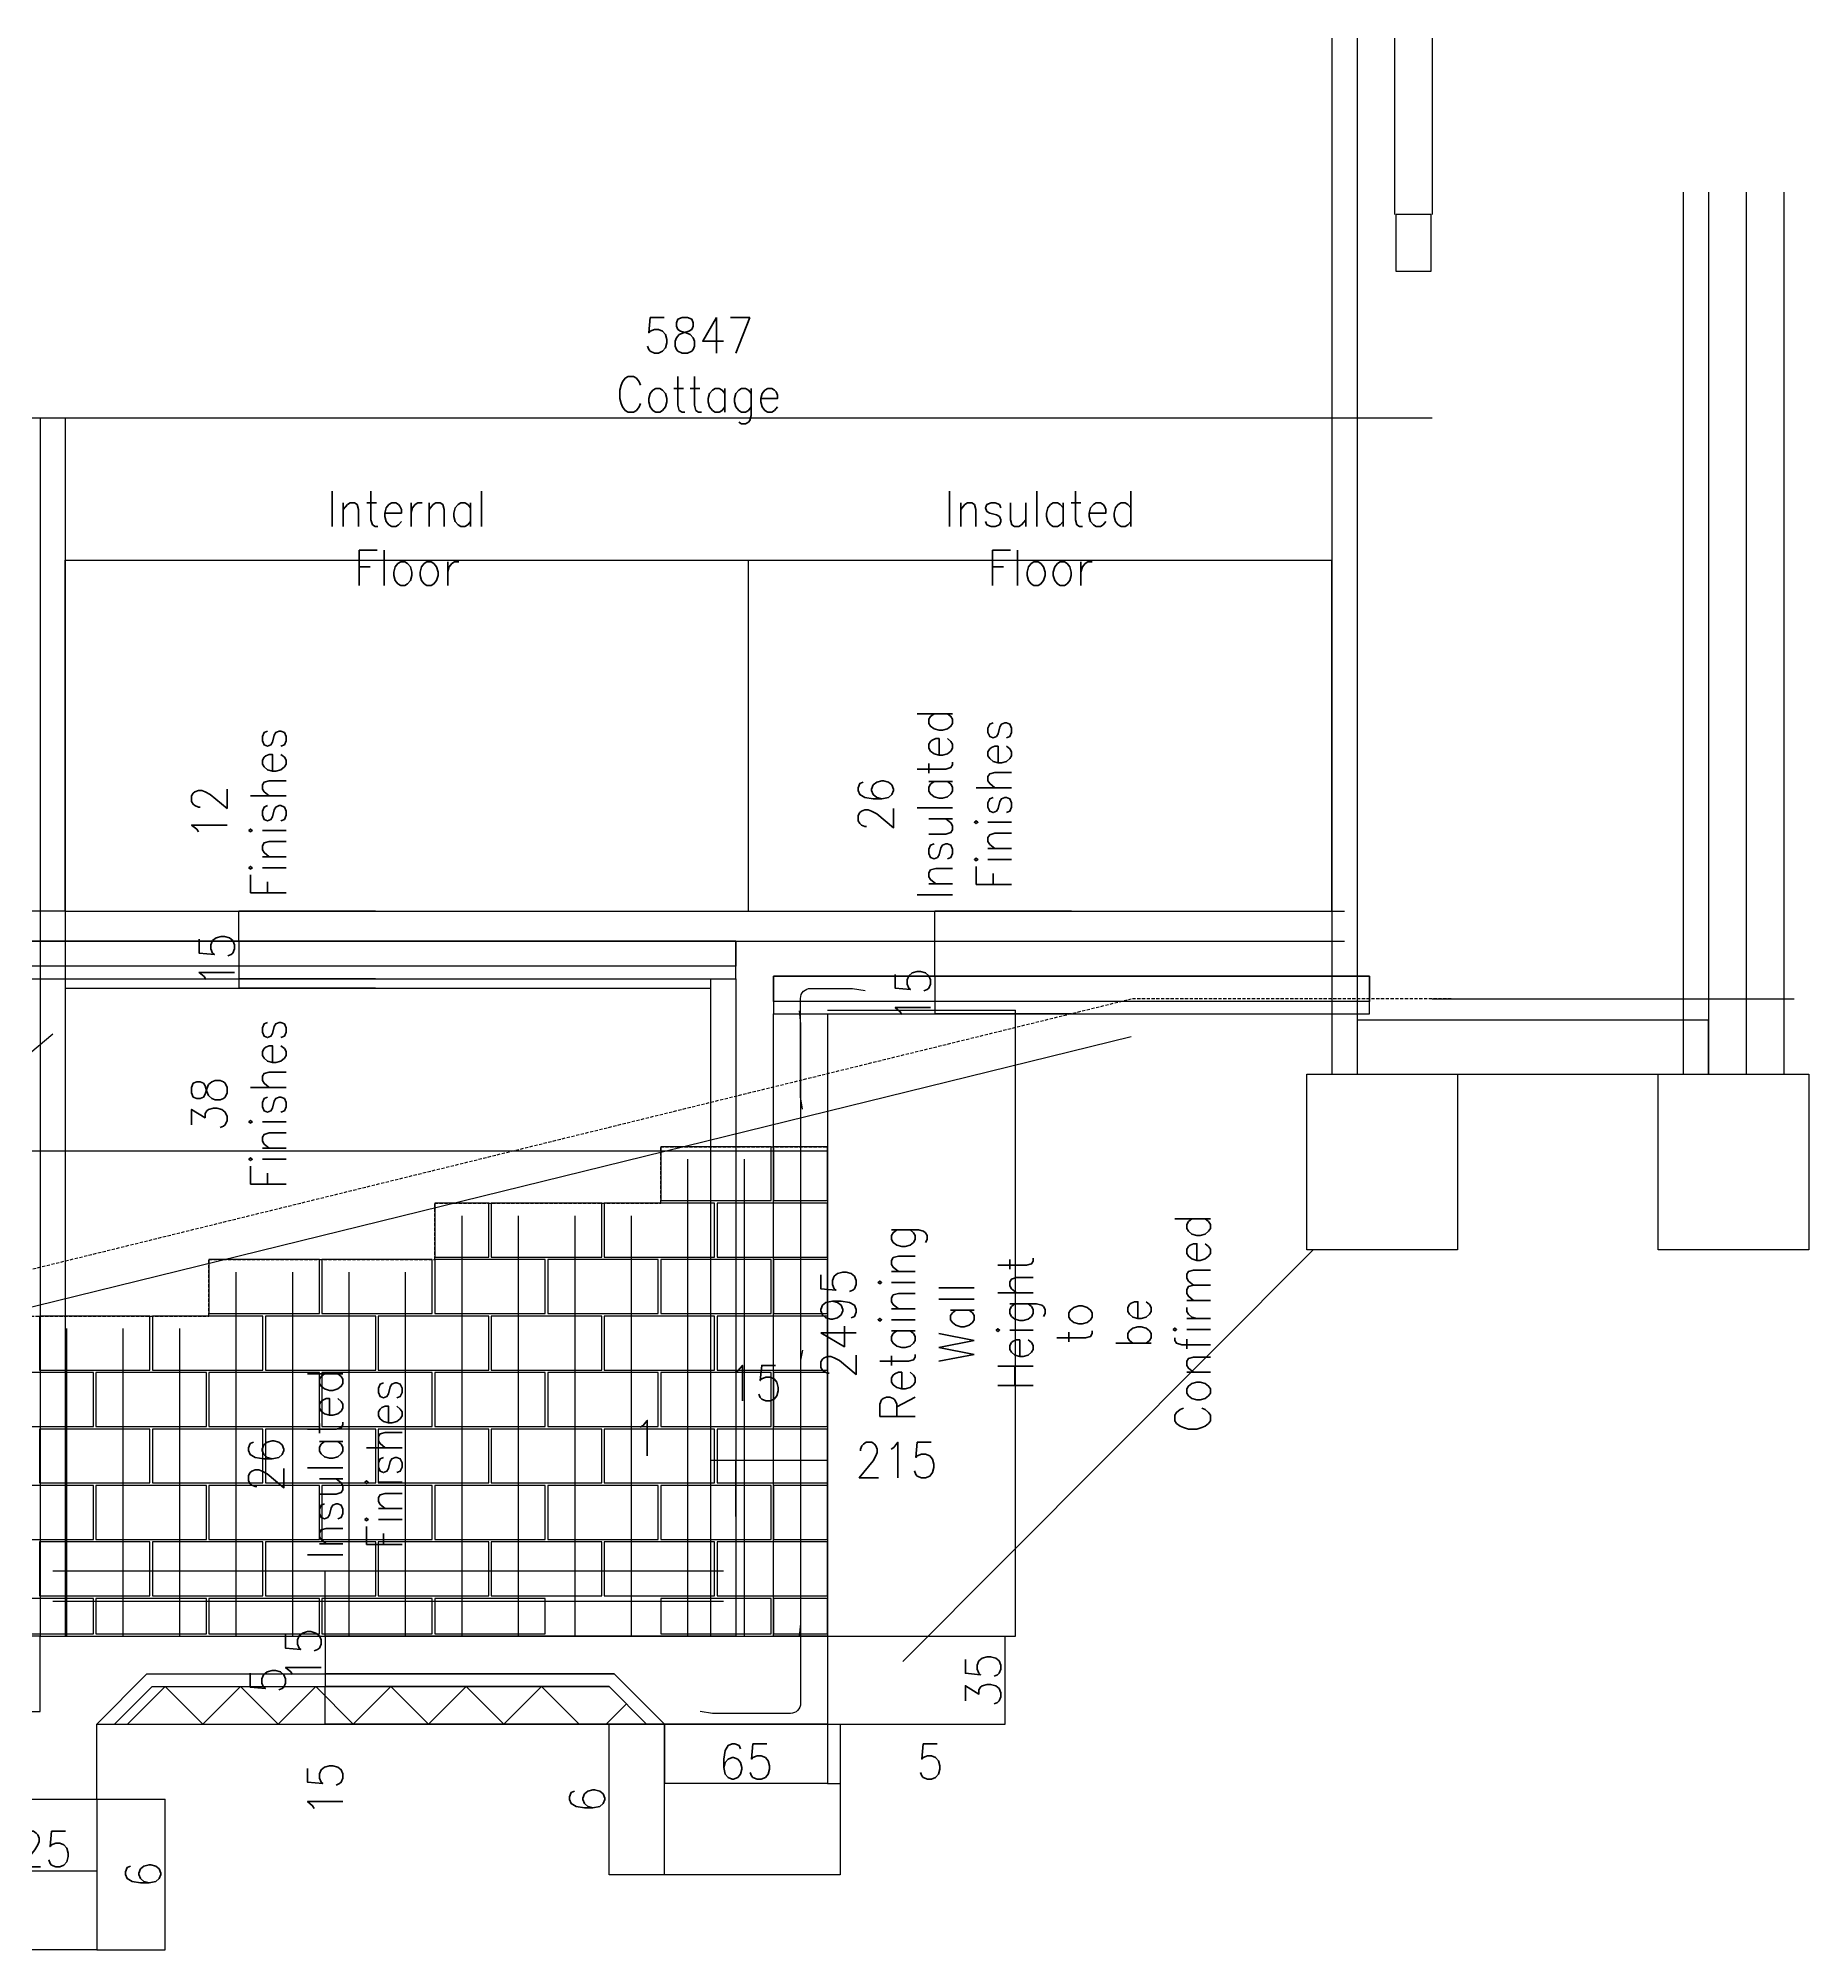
# Model space of a CAD drawing. Header units: millimetres. Extents: x 14063 to 1112248, y -41582 to 2046360.
# Drawn here: x 984094 to 991148, y 1950864 to 1958480 of the extents above; entities that cross this region are included whole.
import ezdxf

# ---------------------------------------------------------------- set-up
doc = ezdxf.new("R2010")
doc.units = ezdxf.units.MM
doc.linetypes.add('DASHED', pattern=[19.05, 12.7, -6.35])
doc.layers.get('Defpoints').update_dxf_attribs({"color": 41})
for name, color, linetype in [('CHB+00_Dims-GA', 8, 'Continuous'), ('CHB+00_Groundslab', 4, 'Continuous'), ('CHB+00_Levels', 8, 'Continuous'), ('CHB+00_Lintels Over', 9, 'Continuous'), ('CHB+00_Rebar', 1, 'Continuous'), ('CHB+00_Walls-LB Ghost', 252, 'Continuous'), ('CHB+00_Walls-Retaining', 1, 'Continuous'), ('CHB-00_Dims-Foundation', 8, 'Continuous'), ('CHB-00_External GL', 211, 'Continuous'), ('CHB-00_Foundation', 7, 'Continuous'), ('CHB-00_Party Wall Line', 1, 'Continuous')]:
    doc.layers.add(name, color=color, linetype=linetype)
doc.styles.get("Standard").update_dxf_attribs({"font": 'standard'})
doc.dimstyles.get("Standard").update_dxf_attribs({"dimscale": 0, "dimtxt": 2, "dimasz": 2.5, "dimexe": 4, "dimexo": 1.5, "dimgap": 0.75, "dimtad": 0, "dimtoh": 1, "dimdec": 0, "dimdsep": 46, "dimcen": 0.09, "dimclrd": 8, "dimclre": 8, "dimclrt": 7, "dimadec": 0, "dimazin": 0, "dimtfac": 1, "dimtdec": 4, "dimtofl": 0, "dimtmove": 0, "dimatfit": 3, "dimfxl": 1, "dimtolj": 1, "dimtzin": 0, "dimarcsym": 0})

# ---------------------------------------------------------------- blocks, each defined once
blk = doc.blocks.new('*U196')
at = {"layer": 'CHB+00_Groundslab', "color": 8}
blk.add_lwpolyline([(-150, -75), (0, 75), (150, -75)], dxfattribs=at)
blk = doc.blocks.new('*U197')
at = {"layer": 'CHB+00_Groundslab', "color": 0, "linetype": 'ByBlock', "lineweight": -2}
for p in [(0, 0), (300, 0), (600, 0), (900, 0), (1200, 0), (1500, 0)]:
    blk.add_blockref('*U196', p, dxfattribs=at)
blk = doc.blocks.new('*D129')
at = {"layer": 'CHB+00_Dims-GA', "color": 8, "linetype": 'ByBlock', "lineweight": -2}
for p, q in [((987238.8, 1952112.6), (987945.9, 1952112.6)), ((987945.9, 1951762.6), (987945.9, 1952112.6)), ((987288.8, 1951762.6), (987945.9, 1951762.6))]:
    blk.add_line(p, q, dxfattribs=at)
for points in [[(987945.9, 1952112.6), (987945.9, 1952112.6), (987945.9, 1952112.6)], [(987945.9, 1951762.6), (987945.9, 1951762.6), (987945.9, 1951762.6)]]:
    blk.add_solid(points, dxfattribs=at)
at = {"layer": 'CHB+00_Dims-GA', "color": 7, "linetype": 'Continuous', "lineweight": -2, "insert": (987858.4, 1951937.6), "char_height": 141.08, "width": 11, "attachment_point": 5, "rotation": 90}
blk.add_mtext('35', dxfattribs=at)
blk = doc.blocks.new('*D108')
at = {"layer": 'CHB+00_Dims-GA', "color": 8, "linetype": 'ByBlock', "lineweight": -2}
for p, q in [((987238.8, 1954607.6), (987987.9, 1954607.6)), ((987987.9, 1952112.6), (987987.9, 1954607.6)), ((987238.8, 1952112.6), (987987.9, 1952112.6))]:
    blk.add_line(p, q, dxfattribs=at)
for points in [[(987987.9, 1954607.6), (987987.9, 1954607.6), (987987.9, 1954607.6)], [(987987.9, 1952112.6), (987987.9, 1952112.6), (987987.9, 1952112.6)]]:
    blk.add_solid(points, dxfattribs=at)
at = {"layer": 'CHB+00_Dims-GA', "color": 7, "linetype": 'Continuous', "lineweight": -2, "insert": (987987.9, 1953360.1), "char_height": 141.078, "width": 280.75, "attachment_point": 5, "rotation": 90}
blk.add_mtext('2495 Retaining Wall Height\\Xto be Confirmed', dxfattribs=at)
blk = doc.blocks.new('*D119')
at = {"layer": 'CHB+00_Dims-GA', "color": 8, "linetype": 'ByBlock', "lineweight": -2}
for p, q in [((986773.8, 1952815.1), (986873.8, 1952815.1)), ((986773.8, 1952590.1), (986773.8, 1952815.1)), ((986873.8, 1952590.1), (986873.8, 1952815.1))]:
    blk.add_line(p, q, dxfattribs=at)
for points in [[(986773.8, 1952815.1), (986773.8, 1952815.1), (986773.8, 1952815.1)], [(986873.8, 1952815.1), (986873.8, 1952815.1), (986873.8, 1952815.1)]]:
    blk.add_solid(points, dxfattribs=at)
at = {"layer": 'CHB+00_Dims-GA', "color": 7, "linetype": 'Continuous', "lineweight": -2, "insert": (986514.7, 1952902.6), "char_height": 141.1, "width": 2, "attachment_point": 5}
blk.add_mtext('1', dxfattribs=at)
blk = doc.blocks.new('*D43')
at = {"layer": 'CHB+00_Dims-GA', "color": 8, "linetype": 'ByBlock', "lineweight": -2}
for p, q in [((986873.8, 1952815.1), (987023.8, 1952815.1)), ((986873.8, 1952590.1), (986873.8, 1952815.1)), ((987023.8, 1952590.1), (987023.8, 1952815.1))]:
    blk.add_line(p, q, dxfattribs=at)
for points in [[(986873.8, 1952815.1), (986873.8, 1952815.1), (986873.8, 1952815.1)], [(987023.8, 1952815.1), (987023.8, 1952815.1), (987023.8, 1952815.1)]]:
    blk.add_solid(points, dxfattribs=at)
at = {"layer": 'CHB+00_Dims-GA', "color": 7, "linetype": 'Continuous', "lineweight": -2, "insert": (986948.8, 1953121.4), "char_height": 141.08, "width": 9, "attachment_point": 5}
blk.add_mtext('15', dxfattribs=at)
blk = doc.blocks.new('*D27')
at = {"layer": 'CHB+00_Dims-GA', "color": 8, "linetype": 'ByBlock', "lineweight": -2}
for p, q in [((987023.8, 1952815.1), (987238.8, 1952815.1)), ((987023.8, 1952590.1), (987023.8, 1952815.1)), ((987238.8, 1952590.1), (987238.8, 1952815.1))]:
    blk.add_line(p, q, dxfattribs=at)
for points in [[(987023.8, 1952815.1), (987023.8, 1952815.1), (987023.8, 1952815.1)], [(987238.8, 1952815.1), (987238.8, 1952815.1), (987238.8, 1952815.1)]]:
    blk.add_solid(points, dxfattribs=at)
at = {"layer": 'CHB+00_Dims-GA', "color": 7, "linetype": 'Continuous', "lineweight": -2, "insert": (987513.7, 1952815.1), "char_height": 141.08, "width": 16, "attachment_point": 5}
blk.add_mtext('215', dxfattribs=at)
blk = doc.blocks.new('*D168')
at = {"color": 8, "linetype": 'ByBlock', "lineweight": -2}
for p, q in [((984201.6, 1956400.3), (986923.8, 1956400.3)), ((984201.6, 1955002.6), (984201.6, 1956400.3)), ((986923.8, 1955002.6), (986923.8, 1956400.3))]:
    blk.add_line(p, q, dxfattribs=at)
for points in [[(984201.6, 1956400.3), (984201.6, 1956400.3), (984201.6, 1956400.3)], [(986923.8, 1956400.3), (986923.8, 1956400.3), (986923.8, 1956400.3)]]:
    blk.add_solid(points, dxfattribs=at)
at = {"color": 7, "linetype": 'Continuous', "lineweight": -2, "insert": (985562.7, 1956487.8), "char_height": 141.078, "width": 81.75, "attachment_point": 5}
blk.add_mtext('Internal Floor', dxfattribs=at)
blk = doc.blocks.new('*D23')
at = {"color": 8, "linetype": 'ByBlock', "lineweight": -2}
for p, q in [((986923.8, 1956400.3), (989248.3, 1956400.3)), ((986923.8, 1955002.6), (986923.8, 1956400.3)), ((989248.3, 1955002.6), (989248.3, 1956400.3))]:
    blk.add_line(p, q, dxfattribs=at)
for points in [[(986923.8, 1956400.3), (986923.8, 1956400.3), (986923.8, 1956400.3)], [(989248.3, 1956400.3), (989248.3, 1956400.3), (989248.3, 1956400.3)]]:
    blk.add_solid(points, dxfattribs=at)
at = {"color": 7, "linetype": 'Continuous', "lineweight": -2, "insert": (988086, 1956487.8), "char_height": 141.078, "width": 89.75, "attachment_point": 5}
blk.add_mtext('Insulated Floor', dxfattribs=at)
blk = doc.blocks.new('*D73')
at = {"color": 8, "linetype": 'ByBlock', "lineweight": -2}
for p, q in [((983801.6, 1956968.1), (989648.3, 1956968.1)), ((983801.6, 1956968.1), (983801.6, 1956968.1)), ((989648.3, 1956968.1), (989648.3, 1956968.1))]:
    blk.add_line(p, q, dxfattribs=at)
for points in [[(983801.6, 1956968.1), (983801.6, 1956968.1), (983801.6, 1956968.1)], [(989648.3, 1956968.1), (989648.3, 1956968.1), (989648.3, 1956968.1)]]:
    blk.add_solid(points, dxfattribs=at)
at = {"color": 7, "linetype": 'Continuous', "lineweight": -2, "insert": (986724.9, 1957155.6), "char_height": 141.08, "width": 44, "attachment_point": 5}
blk.add_mtext('5847\\PCottage', dxfattribs=at)
blk = doc.blocks.new('*D19')
at = {"layer": 'CHB+00_Dims-GA', "color": 8, "linetype": 'ByBlock', "lineweight": -2}
for p, q in [((984893, 1954882.6), (984893, 1955002.6)), ((985437.7, 1955002.6), (984893, 1955002.6)), ((985437.7, 1954882.6), (984893, 1954882.6))]:
    blk.add_line(p, q, dxfattribs=at)
for points in [[(984893, 1955002.6), (984893, 1955002.6), (984893, 1955002.6)], [(984893, 1954882.6), (984893, 1954882.6), (984893, 1954882.6)]]:
    blk.add_solid(points, dxfattribs=at)
at = {"layer": 'CHB+00_Dims-GA', "color": 7, "linetype": 'Continuous', "lineweight": -2, "insert": (984893, 1955395), "char_height": 141.078, "width": 73, "attachment_point": 5, "rotation": 90}
blk.add_mtext('12\\XFinishes', dxfattribs=at)
blk = doc.blocks.new('*D40')
at = {"layer": 'CHB+00_Dims-GA', "color": 8, "linetype": 'ByBlock', "lineweight": -2}
for p, q in [((984893, 1954882.6), (984893, 1954732.6)), ((985437.7, 1954882.6), (984893, 1954882.6)), ((985437.7, 1954732.6), (984893, 1954732.6))]:
    blk.add_line(p, q, dxfattribs=at)
for points in [[(984893, 1954882.6), (984893, 1954882.6), (984893, 1954882.6)], [(984893, 1954732.6), (984893, 1954732.6), (984893, 1954732.6)]]:
    blk.add_solid(points, dxfattribs=at)
at = {"layer": 'CHB+00_Dims-GA', "color": 7, "linetype": 'Continuous', "lineweight": -2, "insert": (984805.5, 1954807.6), "char_height": 141.08, "width": 9, "attachment_point": 5, "rotation": 90}
blk.add_mtext('15', dxfattribs=at)
blk = doc.blocks.new('*D37')
at = {"layer": 'CHB+00_Dims-GA', "color": 8, "linetype": 'ByBlock', "lineweight": -2}
for p, q in [((984893, 1954732.6), (984893, 1954695.1)), ((985437.7, 1954732.6), (984893, 1954732.6)), ((985437.7, 1954695.1), (984893, 1954695.1))]:
    blk.add_line(p, q, dxfattribs=at)
for points in [[(984893, 1954732.6), (984893, 1954732.6), (984893, 1954732.6)], [(984893, 1954695.1), (984893, 1954695.1), (984893, 1954695.1)]]:
    blk.add_solid(points, dxfattribs=at)
at = {"layer": 'CHB+00_Dims-GA', "color": 7, "linetype": 'Continuous', "lineweight": -2, "insert": (984893, 1954234), "char_height": 141.078, "width": 75, "attachment_point": 5, "rotation": 90}
blk.add_mtext('38\\XFinishes', dxfattribs=at)
blk = doc.blocks.new('*D7')
at = {"layer": 'CHB+00_Dims-GA', "color": 8, "linetype": 'ByBlock', "lineweight": -2}
for p, q in [((987666.3, 1954742.6), (987666.3, 1955002.6)), ((988211, 1955002.6), (987666.3, 1955002.6)), ((988211, 1954742.6), (987666.3, 1954742.6))]:
    blk.add_line(p, q, dxfattribs=at)
for points in [[(987666.3, 1955002.6), (987666.3, 1955002.6), (987666.3, 1955002.6)], [(987666.3, 1954742.6), (987666.3, 1954742.6), (987666.3, 1954742.6)]]:
    blk.add_solid(points, dxfattribs=at)
at = {"layer": 'CHB+00_Dims-GA', "color": 7, "linetype": 'Continuous', "lineweight": -2, "insert": (987666.3, 1955428), "char_height": 141.078, "width": 82, "attachment_point": 5, "rotation": 90}
blk.add_mtext('26\\XInsulated\\PFinishes', dxfattribs=at)
blk = doc.blocks.new('*D114')
at = {"layer": 'CHB+00_Dims-GA', "color": 8, "linetype": 'ByBlock', "lineweight": -2}
for p, q in [((987666.3, 1954742.6), (987666.3, 1954592.6)), ((988211, 1954742.6), (987666.3, 1954742.6)), ((988211, 1954592.6), (987666.3, 1954592.6))]:
    blk.add_line(p, q, dxfattribs=at)
for points in [[(987666.3, 1954742.6), (987666.3, 1954742.6), (987666.3, 1954742.6)], [(987666.3, 1954592.6), (987666.3, 1954592.6), (987666.3, 1954592.6)]]:
    blk.add_solid(points, dxfattribs=at)
at = {"layer": 'CHB+00_Dims-GA', "color": 7, "linetype": 'Continuous', "lineweight": -2, "insert": (987578.8, 1954667.6), "char_height": 141.08, "width": 9, "attachment_point": 5, "rotation": 90}
blk.add_mtext('15', dxfattribs=at)
blk = doc.blocks.new('*D83')
at = {"layer": 'CHB+00_Dims-GA', "color": 8, "linetype": 'ByBlock', "lineweight": -2}
for p, q in [((985237.5, 1952112.6), (985237.5, 1952372.6)), ((986823.8, 1952372.6), (985237.5, 1952372.6)), ((986823.8, 1952112.6), (985237.5, 1952112.6))]:
    blk.add_line(p, q, dxfattribs=at)
for points in [[(985237.5, 1952372.6), (985237.5, 1952372.6), (985237.5, 1952372.6)], [(985237.5, 1952112.6), (985237.5, 1952112.6), (985237.5, 1952112.6)]]:
    blk.add_solid(points, dxfattribs=at)
at = {"layer": 'CHB+00_Dims-GA', "color": 7, "linetype": 'Continuous', "lineweight": -2, "insert": (985237.5, 1952798), "char_height": 141.078, "width": 82, "attachment_point": 5, "rotation": 90}
blk.add_mtext('26\\XInsulated\\PFinishes', dxfattribs=at)
blk = doc.blocks.new('*D72')
at = {"layer": 'CHB+00_Dims-GA', "color": 8, "linetype": 'ByBlock', "lineweight": -2}
for p, q in [((985237.5, 1952112.6), (985237.5, 1951962.6)), ((986823.8, 1952112.6), (985237.5, 1952112.6)), ((986388.8, 1951962.6), (985237.5, 1951962.6))]:
    blk.add_line(p, q, dxfattribs=at)
for points in [[(985237.5, 1952112.6), (985237.5, 1952112.6), (985237.5, 1952112.6)], [(985237.5, 1951962.6), (985237.5, 1951962.6), (985237.5, 1951962.6)]]:
    blk.add_solid(points, dxfattribs=at)
at = {"layer": 'CHB+00_Dims-GA', "color": 7, "linetype": 'Continuous', "lineweight": -2, "insert": (985150, 1952037.6), "char_height": 141.08, "width": 9, "attachment_point": 5, "rotation": 90}
blk.add_mtext('15', dxfattribs=at)
blk = doc.blocks.new('*D75')
at = {"layer": 'CHB+00_Dims-GA', "color": 8, "linetype": 'ByBlock', "lineweight": -2}
for p, q in [((985237.5, 1951762.6), (985237.5, 1951912.6)), ((986368, 1951912.6), (985237.5, 1951912.6)), ((986588.8, 1951762.6), (985237.5, 1951762.6))]:
    blk.add_line(p, q, dxfattribs=at)
for points in [[(985237.5, 1951912.6), (985237.5, 1951912.6), (985237.5, 1951912.6)], [(985237.5, 1951762.6), (985237.5, 1951762.6), (985237.5, 1951762.6)]]:
    blk.add_solid(points, dxfattribs=at)
at = {"layer": 'CHB+00_Dims-GA', "color": 7, "linetype": 'Continuous', "lineweight": -2, "insert": (985237.5, 1951503.5), "char_height": 141.08, "width": 9, "attachment_point": 5, "rotation": 90}
blk.add_mtext('15', dxfattribs=at)
blk = doc.blocks.new('*D91')
at = {"layer": 'CHB+00_Dims-GA', "color": 8, "linetype": 'ByBlock', "lineweight": -2}
for p, q in [((985237.5, 1951962.6), (985237.5, 1951912.6)), ((986388.8, 1951962.6), (985237.5, 1951962.6)), ((986368, 1951912.6), (985237.5, 1951912.6))]:
    blk.add_line(p, q, dxfattribs=at)
for points in [[(985237.5, 1951962.6), (985237.5, 1951962.6), (985237.5, 1951962.6)], [(985237.5, 1951912.6), (985237.5, 1951912.6), (985237.5, 1951912.6)]]:
    blk.add_solid(points, dxfattribs=at)
at = {"layer": 'CHB+00_Dims-GA', "color": 7, "linetype": 'Continuous', "lineweight": -2, "insert": (985008.7, 1951937.6), "char_height": 141.1, "width": 4, "attachment_point": 5, "rotation": 90}
blk.add_mtext('5', dxfattribs=at)
blk = doc.blocks.new('*D31')
at = {"layer": 'CHB+00_Dims-GA', "color": 8, "linetype": 'ByBlock', "lineweight": -2}
for p, q in [((983491.1, 1952112.6), (983491.1, 1951812.6)), ((984101.6, 1952112.6), (983491.1, 1952112.6)), ((984051.6, 1951812.6), (983491.1, 1951812.6))]:
    blk.add_line(p, q, dxfattribs=at)
for points in [[(983491.1, 1952112.6), (983491.1, 1952112.6), (983491.1, 1952112.6)], [(983491.1, 1951812.6), (983491.1, 1951812.6), (983491.1, 1951812.6)]]:
    blk.add_solid(points, dxfattribs=at)
at = {"layer": 'CHB+00_Dims-GA', "color": 7, "linetype": 'Continuous', "lineweight": -2, "insert": (983403.6, 1951962.6), "char_height": 141.1, "width": 4, "attachment_point": 5, "rotation": 90}
blk.add_mtext('3', dxfattribs=at)
blk = doc.blocks.new('*D144')
at = {"layer": 'CHB+00_Dims-GA', "color": 8, "linetype": 'ByBlock', "lineweight": -2}
for p, q in [((983491.1, 1955002.6), (983491.1, 1954652.6)), ((984201.6, 1955002.6), (983491.1, 1955002.6)), ((983801.6, 1954652.6), (983491.1, 1954652.6))]:
    blk.add_line(p, q, dxfattribs=at)
for points in [[(983491.1, 1955002.6), (983491.1, 1955002.6), (983491.1, 1955002.6)], [(983491.1, 1954652.6), (983491.1, 1954652.6), (983491.1, 1954652.6)]]:
    blk.add_solid(points, dxfattribs=at)
at = {"layer": 'CHB+00_Dims-GA', "color": 7, "linetype": 'Continuous', "lineweight": -2, "insert": (983403.6, 1954827.6), "char_height": 141.08, "width": 11, "attachment_point": 5, "rotation": 90}
blk.add_mtext('35', dxfattribs=at)
blk = doc.blocks.new('*D155')
at = {"layer": 'CHB+00_Dims-GA', "color": 8, "linetype": 'ByBlock', "lineweight": -2}
for p, q in [((983801.6, 1951813.6), (983801.6, 1951177.5)), ((984326.6, 1951463.4), (984326.6, 1951177.5)), ((983801.6, 1951177.5), (984326.6, 1951177.5))]:
    blk.add_line(p, q, dxfattribs=at)
for points in [[(983801.6, 1951177.5), (983801.6, 1951177.5), (983801.6, 1951177.5)], [(984326.6, 1951177.5), (984326.6, 1951177.5), (984326.6, 1951177.5)]]:
    blk.add_solid(points, dxfattribs=at)
at = {"layer": 'CHB+00_Dims-GA', "color": 7, "linetype": 'Continuous', "lineweight": -2, "insert": (984064.1, 1951265), "char_height": 141.08, "width": 18, "attachment_point": 5}
blk.add_mtext('525', dxfattribs=at)
blk = doc.blocks.new('*D47')
at = {"layer": 'CHB+00_Dims-GA', "color": 8, "linetype": 'ByBlock', "lineweight": -2}
for p, q in [((986588.8, 1951762.6), (986588.8, 1951525.8)), ((987238.8, 1951762.6), (987238.8, 1951525.8)), ((987238.8, 1951525.8), (986588.8, 1951525.8))]:
    blk.add_line(p, q, dxfattribs=at)
for points in [[(986588.8, 1951525.8), (986588.8, 1951525.8), (986588.8, 1951525.8)], [(987238.8, 1951525.8), (987238.8, 1951525.8), (987238.8, 1951525.8)]]:
    blk.add_solid(points, dxfattribs=at)
at = {"layer": 'CHB+00_Dims-GA', "color": 7, "linetype": 'Continuous', "lineweight": -2, "insert": (986913.8, 1951613.3), "char_height": 141.08, "width": 11, "attachment_point": 5}
blk.add_mtext('65', dxfattribs=at)
blk = doc.blocks.new('*D29')
at = {"layer": 'CHB+00_Dims-GA', "color": 8, "linetype": 'ByBlock', "lineweight": -2}
for p, q in [((984326.6, 1951463.4), (984599.2, 1951463.4)), ((984599.2, 1950863.6), (984599.2, 1951463.4)), ((984326.6, 1950863.6), (984599.2, 1950863.6))]:
    blk.add_line(p, q, dxfattribs=at)
for points in [[(984599.2, 1951463.4), (984599.2, 1951463.4), (984599.2, 1951463.4)], [(984599.2, 1950863.6), (984599.2, 1950863.6), (984599.2, 1950863.6)]]:
    blk.add_solid(points, dxfattribs=at)
at = {"layer": 'CHB+00_Dims-GA', "color": 7, "linetype": 'Continuous', "lineweight": -2, "insert": (984511.7, 1951163.5), "char_height": 141.1, "width": 4, "attachment_point": 5, "rotation": 90}
blk.add_mtext('6', dxfattribs=at)
blk = doc.blocks.new('*D138')
at = {"layer": 'CHB+00_Dims-GA', "color": 8, "linetype": 'ByBlock', "lineweight": -2}
for p, q in [((986368, 1951162.6), (986368, 1951762.6)), ((986588.8, 1951762.6), (986368, 1951762.6)), ((986588.8, 1951162.6), (986368, 1951162.6))]:
    blk.add_line(p, q, dxfattribs=at)
for points in [[(986368, 1951762.6), (986368, 1951762.6), (986368, 1951762.6)], [(986368, 1951162.6), (986368, 1951162.6), (986368, 1951162.6)]]:
    blk.add_solid(points, dxfattribs=at)
at = {"layer": 'CHB+00_Dims-GA', "color": 7, "linetype": 'Continuous', "lineweight": -2, "insert": (986280.5, 1951462.6), "char_height": 141.1, "width": 4, "attachment_point": 5, "rotation": 90}
blk.add_mtext('6', dxfattribs=at)
blk = doc.blocks.new('*D70')
at = {"layer": 'CHB+00_Dims-GA', "color": 8, "linetype": 'ByBlock', "lineweight": -2}
for p, q in [((987238.8, 1951762.6), (987238.8, 1951525.8)), ((987288.8, 1951762.6), (987288.8, 1951525.8)), ((987238.8, 1951525.8), (987288.8, 1951525.8))]:
    blk.add_line(p, q, dxfattribs=at)
for points in [[(987238.8, 1951525.8), (987238.8, 1951525.8), (987238.8, 1951525.8)], [(987288.8, 1951525.8), (987288.8, 1951525.8), (987288.8, 1951525.8)]]:
    blk.add_solid(points, dxfattribs=at)
at = {"layer": 'CHB+00_Dims-GA', "color": 7, "linetype": 'Continuous', "lineweight": -2, "insert": (987647.4, 1951613.3), "char_height": 141.1, "width": 4, "attachment_point": 5}
blk.add_mtext('5', dxfattribs=at)

msp = doc.modelspace()

# ---------------------------------------------------------------- linework, layer by layer
at = {"layer": 'CHB+00_Groundslab'}
for points in [[(977598.1, 1951513.6), (977783.1, 1951513.6), (977783.1, 1951813.6), (984101.6, 1951813.6), (984101.6, 1952112.6)], [(984101.6, 1952112.6), (987238.8, 1952112.6), (987238.8, 1951762.6)], [(977598.1, 1951163.6), (978071.1, 1951163.6), (978071.1, 1951463.6), (978271.1, 1951663.6), (983476.6, 1951663.6), (983676.6, 1951463.6), (984326.6, 1951463.4), (984326.6, 1951762.6), (984526.6, 1951962.6), (986388.8, 1951962.6), (986588.8, 1951762.6), (987238.8, 1951762.6)]]:
    msp.add_lwpolyline(points, dxfattribs=at)
at = {"layer": 'CHB+00_Groundslab', "color": 8}
for points in [[(984326.6, 1951762.6), (984397.3, 1951762.6), (984547.3, 1951912.6), (986368, 1951912.6), (986518, 1951762.6), (986518, 1951762.6)], [(986357.2, 1951762.6), (986437.6, 1951843)]]:
    msp.add_lwpolyline(points, dxfattribs=at)
at = {"layer": 'CHB+00_Groundslab', "color": 3, "linetype": 'Continuous'}
msp.add_lwpolyline([(987238.8, 1951762.6), (986588.8, 1951762.6), (986388.8, 1951962.6)], dxfattribs=at)
at = {"layer": 'CHB+00_Groundslab', "color": 7}
msp.add_lwpolyline([(984326.6, 1951762.6), (986613.8, 1951762.6)], dxfattribs=at)
at = {"layer": 'CHB+00_Levels', "linetype": 'Continuous'}
msp.add_line((986873.8, 1954882.6), (989298.3, 1954882.6), dxfattribs=at)
for points in [[(984201.6, 1955002.6), (989298.3, 1955002.6)], [(984201.6, 1954695.1), (986773.8, 1954695.1)], [(983801.6, 1954345.1), (983951.6, 1954345.1), (984151.6, 1954513)], [(984151.6, 1952373.6), (986823.8, 1952373.6)], [(984151.6, 1952252.6), (986823.8, 1952252.6)]]:
    msp.add_lwpolyline(points, dxfattribs=at)
at = {"layer": 'CHB+00_Levels', "color": 3, "linetype": 'Continuous'}
msp.add_lwpolyline([(989648.3, 1954652.6), (991090, 1954652.6)], dxfattribs=at)
at = {"layer": 'CHB+00_Lintels Over', "linetype": 'Continuous'}
for points in [[(983951.6, 1954732.6), (986873.8, 1954732.6), (986873.8, 1954882.6), (983951.6, 1954882.6)], [(987023.8, 1954592.6), (989398.3, 1954592.6), (989398.3, 1954742.6), (987023.8, 1954742.6)], [(987023.8, 1954742.6), (989398.3, 1954742.6), (989398.3, 1954642.6), (987023.8, 1954642.6)]]:
    msp.add_lwpolyline(points, close=True, dxfattribs=at)
msp.add_lwpolyline([(983951.6, 1954882.6), (986873.8, 1954882.6), (986873.8, 1954782.6), (983951.6, 1954782.6)], dxfattribs=at)
at = {"layer": 'CHB+00_Rebar'}
for points in [[(987139.3, 1954212.8), (987131.3, 1954262.8), (987131.2, 1954654.6, -0.414214), (987171.1, 1954694.6), (987338.7, 1954694.6), (987388.7, 1954686.6)], [(987139.3, 1953252.4), (987131.3, 1953212.4), (987131.3, 1952347.4), (987131.3, 1951845.6, -0.414214), (987091.3, 1951805.6), (986780.8, 1951805.6), (986730.8, 1951813.6)]]:
    msp.add_lwpolyline(points, format="xyb", dxfattribs=at)
at = {"layer": 'CHB+00_Rebar', "color": 7}
msp.add_lwpolyline([(987125.7, 1954604.9), (987131.3, 1954552.6), (987131.3, 1952162.6), (987125.3, 1952112.6)], dxfattribs=at)
at = {"layer": 'CHB+00_Rebar', "linetype": 'Continuous'}
for points in [[(986681.3, 1954013.6), (986681.3, 1952112.6)], [(986906.3, 1954013.6), (986906.3, 1952112.6)], [(987131.3, 1954013.6), (987131.3, 1952112.6)], [(985781.3, 1953788.6), (985781.3, 1952112.6)], [(986006.3, 1953788.6), (986006.3, 1952112.6)], [(986231.3, 1953788.6), (986231.3, 1952112.6)], [(986456.3, 1953788.6), (986456.3, 1952112.6)], [(984881.3, 1953563.6), (984881.3, 1952112.6)], [(985106.3, 1953563.6), (985106.3, 1952112.6)], [(985331.3, 1953563.6), (985331.3, 1952112.6)], [(985556.3, 1953563.6), (985556.3, 1952112.6)], [(984206.3, 1953338.6), (984206.3, 1952112.6)], [(984431.3, 1953338.6), (984431.3, 1952112.6)], [(984656.3, 1953338.6), (984656.3, 1952112.6)]]:
    msp.add_lwpolyline(points, dxfattribs=at)
at = {"layer": 'CHB+00_Walls-LB Ghost'}
msp.add_lwpolyline([(986873.8, 1952112.6), (986773.8, 1952112.6), (986773.8, 1954732.6), (986873.8, 1954732.6)], close=True, dxfattribs=at)
at = {"layer": 'CHB+00_Walls-Retaining'}
msp.add_lwpolyline([(987238.8, 1952112.6), (987023.8, 1952112.6), (987023.8, 1954592.6), (987238.8, 1954592.6)], close=True, dxfattribs=at)
at = {"layer": 'CHB+00_Walls-Retaining', "linetype": 'DASHED'}
msp.add_lwpolyline([(978248.8, 1951813.6), (978248.8, 1952038.6), (979148.8, 1952038.6), (979148.8, 1952263.6), (980273.8, 1952263.6), (980273.8, 1952488.6), (981173.8, 1952488.6), (981173.8, 1952713.6), (982073.8, 1952713.6), (982073.8, 1952938.6), (982973.8, 1952938.6), (982973.8, 1953163.6), (983873.8, 1953163.6), (983873.8, 1953388.6), (984773.8, 1953388.6), (984773.8, 1953613.6), (985673.8, 1953613.6), (985673.8, 1953838.6), (986573.8, 1953838.6), (986573.8, 1954063.6), (987238.8, 1954063.6), (987238.8, 1952112.6)], dxfattribs=at)
at = {"layer": 'CHB-00_Dims-Foundation', "color": 252, "linetype": 'Continuous'}
for p, q in [((989248.3, 1958480.5), (989248.3, 1954352.6)), ((989348.3, 1958480.5), (989348.3, 1954352.6)), ((989498.3, 1958480.5), (989498.3, 1957777.6)), ((989648.3, 1958480.5), (989648.3, 1957777.6)), ((990648.3, 1957866.9), (990648.3, 1954352.6)), ((990748.3, 1957866.9), (990748.3, 1954352.6)), ((990898.3, 1957866.9), (990898.3, 1954352.6)), ((991048.3, 1957866.9), (991048.3, 1954352.6)), ((984101.6, 1956968.1), (984101.6, 1952112.6)), ((984201.6, 1956968.1), (984201.6, 1952112.6))]:
    msp.add_line(p, q, dxfattribs=at)
at = {"layer": 'CHB-00_External GL', "linetype": 'DASHED'}
for points in [[(975840.6, 1951552.6), (988448.3, 1954652.6)], [(989723.3, 1954652.6), (988448.3, 1954652.6)]]:
    msp.add_lwpolyline(points, dxfattribs=at)
at = {"layer": 'CHB-00_Foundation', "linetype": 'Continuous'}
for points in [[(989503.3, 1957552.6), (989643.3, 1957552.6), (989643.3, 1957777.6), (989503.3, 1957777.6)], [(989348.3, 1954352.6), (990748.3, 1954352.6), (990748.3, 1954567.6), (989348.3, 1954567.6)]]:
    msp.add_lwpolyline(points, close=True, dxfattribs=at)
at = {"layer": 'CHB-00_Foundation'}
for points in [[(989148.3, 1954352.6), (989748.3, 1954352.6), (989748.3, 1953652.2), (989148.3, 1953652.2)], [(990548.3, 1954352.6), (991148.3, 1954352.6), (991148.3, 1953652.2), (990548.3, 1953652.2)], [(986588.8, 1951762.6), (987288.8, 1951762.6), (987288.8, 1951162.6), (986588.8, 1951162.6)], [(983676.6, 1951463.6), (984326.6, 1951463.4), (984326.6, 1950863.6), (983676.6, 1950863.6)]]:
    msp.add_lwpolyline(points, close=True, dxfattribs=at)
at = {"layer": 'CHB-00_Party Wall Line', "color": 252, "linetype": 'Continuous'}
for points in [[(986573.8, 1953848.6), (987013.8, 1953848.6), (987013.8, 1954063.6), (986573.8, 1954063.6)], [(987023.8, 1953848.6), (987238.8, 1953848.6), (987238.8, 1954063.6), (987023.8, 1954063.6)], [(985673.8, 1953623.6), (985888.8, 1953623.6), (985888.8, 1953838.6), (985673.8, 1953838.6)], [(985898.8, 1953623.6), (986338.8, 1953623.6), (986338.8, 1953838.6), (985898.8, 1953838.6)], [(986348.8, 1953623.6), (986788.8, 1953623.6), (986788.8, 1953838.6), (986348.8, 1953838.6)], [(986798.8, 1953623.6), (987238.8, 1953623.6), (987238.8, 1953838.6), (986798.8, 1953838.6)], [(984773.8, 1953398.6), (985213.8, 1953398.6), (985213.8, 1953613.6), (984773.8, 1953613.6)], [(985223.8, 1953398.6), (985663.8, 1953398.6), (985663.8, 1953613.6), (985223.8, 1953613.6)], [(985673.8, 1953398.6), (986113.8, 1953398.6), (986113.8, 1953613.6), (985673.8, 1953613.6)], [(986123.8, 1953398.6), (986563.8, 1953398.6), (986563.8, 1953613.6), (986123.8, 1953613.6)], [(986573.8, 1953398.6), (987013.8, 1953398.6), (987013.8, 1953613.6), (986573.8, 1953613.6)], [(987023.8, 1953398.6), (987238.8, 1953398.6), (987238.8, 1953613.6), (987023.8, 1953613.6)], [(984098.8, 1953173.6), (984538.8, 1953173.6), (984538.8, 1953388.6), (984098.8, 1953388.6)], [(984548.8, 1953173.6), (984988.8, 1953173.6), (984988.8, 1953388.6), (984548.8, 1953388.6)], [(984998.8, 1953173.6), (985438.8, 1953173.6), (985438.8, 1953388.6), (984998.8, 1953388.6)], [(985448.8, 1953173.6), (985888.8, 1953173.6), (985888.8, 1953388.6), (985448.8, 1953388.6)], [(985898.8, 1953173.6), (986338.8, 1953173.6), (986338.8, 1953388.6), (985898.8, 1953388.6)], [(986348.8, 1953173.6), (986788.8, 1953173.6), (986788.8, 1953388.6), (986348.8, 1953388.6)], [(986798.8, 1953173.6), (987238.8, 1953173.6), (987238.8, 1953388.6), (986798.8, 1953388.6)], [(983873.8, 1952948.6), (984313.8, 1952948.6), (984313.8, 1953163.6), (983873.8, 1953163.6)], [(984323.8, 1952948.6), (984763.8, 1952948.6), (984763.8, 1953163.6), (984323.8, 1953163.6)], [(984773.8, 1952948.6), (985213.8, 1952948.6), (985213.8, 1953163.6), (984773.8, 1953163.6)], [(985223.8, 1952948.6), (985663.8, 1952948.6), (985663.8, 1953163.6), (985223.8, 1953163.6)], [(985673.8, 1952948.6), (986113.8, 1952948.6), (986113.8, 1953163.6), (985673.8, 1953163.6)], [(986123.8, 1952948.6), (986563.8, 1952948.6), (986563.8, 1953163.6), (986123.8, 1953163.6)], [(986573.8, 1952948.6), (987013.8, 1952948.6), (987013.8, 1953163.6), (986573.8, 1953163.6)], [(987023.8, 1952948.6), (987238.8, 1952948.6), (987238.8, 1953163.6), (987023.8, 1953163.6)], [(984098.8, 1952723.6), (984538.8, 1952723.6), (984538.8, 1952938.6), (984098.8, 1952938.6)], [(984548.8, 1952723.6), (984988.8, 1952723.6), (984988.8, 1952938.6), (984548.8, 1952938.6)], [(984998.8, 1952723.6), (985438.8, 1952723.6), (985438.8, 1952938.6), (984998.8, 1952938.6)], [(985448.8, 1952723.6), (985888.8, 1952723.6), (985888.8, 1952938.6), (985448.8, 1952938.6)], [(985898.8, 1952723.6), (986338.8, 1952723.6), (986338.8, 1952938.6), (985898.8, 1952938.6)], [(986348.8, 1952723.6), (986788.8, 1952723.6), (986788.8, 1952938.6), (986348.8, 1952938.6)], [(986798.8, 1952723.6), (987238.8, 1952723.6), (987238.8, 1952938.6), (986798.8, 1952938.6)], [(983873.8, 1952498.6), (984313.8, 1952498.6), (984313.8, 1952713.6), (983873.8, 1952713.6)], [(984323.8, 1952498.6), (984763.8, 1952498.6), (984763.8, 1952713.6), (984323.8, 1952713.6)], [(984773.8, 1952498.6), (985213.8, 1952498.6), (985213.8, 1952713.6), (984773.8, 1952713.6)], [(985223.8, 1952498.6), (985663.8, 1952498.6), (985663.8, 1952713.6), (985223.8, 1952713.6)], [(985673.8, 1952498.6), (986113.8, 1952498.6), (986113.8, 1952713.6), (985673.8, 1952713.6)], [(986123.8, 1952498.6), (986563.8, 1952498.6), (986563.8, 1952713.6), (986123.8, 1952713.6)], [(986573.8, 1952498.6), (987013.8, 1952498.6), (987013.8, 1952713.6), (986573.8, 1952713.6)], [(987023.8, 1952498.6), (987238.8, 1952498.6), (987238.8, 1952713.6), (987023.8, 1952713.6)], [(984098.8, 1952273.6), (984538.8, 1952273.6), (984538.8, 1952488.6), (984098.8, 1952488.6)], [(984548.8, 1952273.6), (984988.8, 1952273.6), (984988.8, 1952488.6), (984548.8, 1952488.6)], [(984998.8, 1952273.6), (985438.8, 1952273.6), (985438.8, 1952488.6), (984998.8, 1952488.6)], [(985448.8, 1952273.6), (985888.8, 1952273.6), (985888.8, 1952488.6), (985448.8, 1952488.6)], [(985898.8, 1952273.6), (986338.8, 1952273.6), (986338.8, 1952488.6), (985898.8, 1952488.6)], [(986348.8, 1952273.6), (986788.8, 1952273.6), (986788.8, 1952488.6), (986348.8, 1952488.6)], [(986798.8, 1952273.6), (987238.8, 1952273.6), (987238.8, 1952488.6), (986798.8, 1952488.6)], [(983873.8, 1952048.6), (984041.6, 1952048.6), (984041.6, 1952122.6), (984313.8, 1952122.6), (984313.8, 1952263.6), (983873.8, 1952263.6)], [(984323.8, 1952122.6), (984763.8, 1952122.6), (984763.8, 1952263.6), (984323.8, 1952263.6)], [(984773.8, 1952122.6), (985213.8, 1952122.6), (985213.8, 1952263.6), (984773.8, 1952263.6)], [(985223.8, 1952122.6), (985663.8, 1952122.6), (985663.8, 1952263.6), (985223.8, 1952263.6)], [(985673.8, 1952122.6), (986113.8, 1952122.6), (986113.8, 1952263.6), (985673.8, 1952263.6)], [(986573.8, 1952122.6), (987013.8, 1952122.6), (987013.8, 1952263.6), (986573.8, 1952263.6)], [(987023.8, 1952122.6), (987238.8, 1952122.6), (987238.8, 1952263.6), (987023.8, 1952263.6)]]:
    msp.add_lwpolyline(points, close=True, dxfattribs=at)
at = {"layer": 'Defpoints', "linetype": 'Continuous'}
msp.add_line((987538.8, 1952012.6), (989173.3, 1953652.2), dxfattribs=at)
msp.add_lwpolyline([(975840.6, 1951402.6), (988448.3, 1954502.6)], dxfattribs=at)
at = {"layer": 'Defpoints'}
msp.add_lwpolyline([(984051.6, 1954047.6), (987238.8, 1954047.6)], dxfattribs=at)

# ---------------------------------------------------------------- block references
at = {"layer": 'CHB+00_Groundslab', "color": 8}
msp.add_blockref('*U197', (984599.2, 1951837.6), dxfattribs=at)

# ---------------------------------------------------------------- dimensions: what is measured, and where the dimension line sits
at = {"color": 3, "linetype": 'Continuous'}
for base, p1, p2, text, picture, middle in [((989648.3, 1956968.1), (983801.6, 1956968.1), (989648.3, 1956968.1), '<>\\PCottage', '*D73', (986724.9, 1957155.6)), ((986923.8, 1956400.3), (984201.6, 1955002.6), (986923.8, 1955002.6), 'Internal Floor', '*D168', (985562.7, 1956487.8)), ((989248.3, 1956400.3), (986923.8, 1955002.6), (989248.3, 1955002.6), 'Insulated Floor', '*D23', (988086, 1956487.8))]:
    dim = msp.add_linear_dim(base=base, p1=p1, p2=p2, text=text, dimstyle='Standard', dxfattribs=at)
    dim.commit()
    dim.dimension.update_dxf_attribs({"geometry": picture, "text_midpoint": middle})
at = {"layer": 'CHB+00_Dims-GA'}
for base, p1, p2, angle, text, picture, middle in [((984893, 1955002.6), (985437.7, 1954882.6), (985437.7, 1955002.6), 90, '<>\\XFinishes', '*D19', (984893, 1955395)), ((987666.3, 1955002.6), (988211, 1954742.6), (988211, 1955002.6), 90, '<>\\XInsulated\\PFinishes', '*D7', (987666.3, 1955428)), ((984892.9625658, 1954695.1024468), (985437.6696334, 1954732.6024468), (985437.6696334, 1954695.1024468), 270, '<>\\XFinishes', '*D37', (984892.9625658, 1954177.727587)), ((987987.9, 1954607.6), (987238.8, 1952112.6), (987238.8, 1954607.6), 90, '<> Retaining Wall Height\\Xto be Confirmed', '*D108', (987987.9, 1953360.1)), ((985237.5, 1952372.6), (986823.8, 1952112.6), (986823.8, 1952372.6), 90, '<>\\XInsulated\\PFinishes', '*D83', (985237.5, 1952798))]:
    dim = msp.add_linear_dim(base=base, p1=p1, p2=p2, angle=angle, text=text, dimstyle='Standard', dxfattribs=at)
    dim.commit()
    dim.dimension.update_dxf_attribs({"geometry": picture, "text_midpoint": middle})
at = {"layer": 'CHB+00_Dims-GA', "linetype": 'Continuous'}
for base, p1, p2, picture, middle in [((983491.1, 1954652.6), (984201.6, 1955002.6), (983801.6, 1954652.6), '*D144', (983403.6, 1954827.6)), ((983491.1, 1951812.6), (984101.6, 1952112.6), (984051.6, 1951812.6), '*D31', (983403.6, 1951962.6))]:
    dim = msp.add_linear_dim(base=base, p1=p1, p2=p2, angle=90, dimstyle='Standard', dxfattribs=at)
    dim.commit()
    dim.dimension.update_dxf_attribs({"geometry": picture, "text_midpoint": middle})
at = {"layer": 'CHB+00_Dims-GA'}
for base, p1, p2, picture, middle in [((984893, 1954732.6), (985437.7, 1954882.6), (985437.7, 1954732.6), '*D40', (984805.5, 1954807.6)), ((987666.3, 1954592.6), (988211, 1954742.6), (988211, 1954592.6), '*D114', (987578.8, 1954667.6)), ((985237.5, 1951962.6), (986823.8, 1952112.6), (986388.8, 1951962.6), '*D72', (985150, 1952037.6)), ((987945.9, 1952112.6), (987288.8, 1951762.6), (987238.8, 1952112.6), '*D129', (987858.4, 1951937.6)), ((985237.5, 1951912.6), (986388.8, 1951962.6), (986368, 1951912.6), '*D91', (985008.7, 1951937.6)), ((985237.5, 1951912.6), (986588.8, 1951762.6), (986368, 1951912.6), '*D75', (985237.5, 1951503.5)), ((986368, 1951762.6), (986588.8, 1951162.6), (986588.8, 1951762.6), '*D138', (986280.5, 1951462.6)), ((984599.2, 1951463.4), (984326.6, 1950863.6), (984326.6, 1951463.4), '*D29', (984511.7, 1951163.5))]:
    dim = msp.add_linear_dim(base=base, p1=p1, p2=p2, angle=90, dimstyle='Standard', dxfattribs=at)
    dim.commit()
    dim.dimension.update_dxf_attribs({"geometry": picture, "text_midpoint": middle})
at = {"layer": 'CHB+00_Dims-GA', "color": 8}
for base, p1, p2, picture, middle in [((987023.8, 1952815.1), (986873.8, 1952590.1), (987023.8, 1952590.1), '*D43', (986948.8, 1953121.4)), ((986873.8, 1952815.1), (986773.8, 1952590.1), (986873.8, 1952590.1), '*D119', (986514.7, 1952902.6)), ((987238.8, 1952815.1), (987023.8, 1952590.1), (987238.8, 1952590.1), '*D27', (987513.7, 1952815.1))]:
    dim = msp.add_linear_dim(base=base, p1=p1, p2=p2, dimstyle='Standard', dxfattribs=at)
    dim.commit()
    dim.dimension.update_dxf_attribs({"geometry": picture, "text_midpoint": middle})
at = {"layer": 'CHB+00_Dims-GA', "color": 7, "linetype": 'Continuous'}
dim = msp.add_linear_dim(base=(984326.6, 1951177.5), p1=(983801.6, 1951813.6), p2=(984326.6, 1951463.4), dimstyle='Standard', dxfattribs=at)
dim.commit()
dim.dimension.update_dxf_attribs({"geometry": '*D155', "text_midpoint": (984064.1, 1951265)})
at = {"layer": 'CHB+00_Dims-GA', "linetype": 'Continuous'}
dim = msp.add_linear_dim(base=(986588.8, 1951525.8), p1=(987238.8, 1951762.6), p2=(986588.8, 1951762.6), dimstyle='Standard', dxfattribs=at)
dim.commit()
dim.dimension.update_dxf_attribs({"geometry": '*D47', "text_midpoint": (986913.8, 1951613.3)})
at = {"layer": 'CHB+00_Dims-GA'}
dim = msp.add_linear_dim(base=(987288.8, 1951525.8), p1=(987238.8, 1951762.6), p2=(987288.8, 1951762.6), dimstyle='Standard', dxfattribs=at)
dim.commit()
dim.dimension.update_dxf_attribs({"geometry": '*D70', "text_midpoint": (987647.4, 1951613.3)})

doc.saveas('drawing.dxf')
